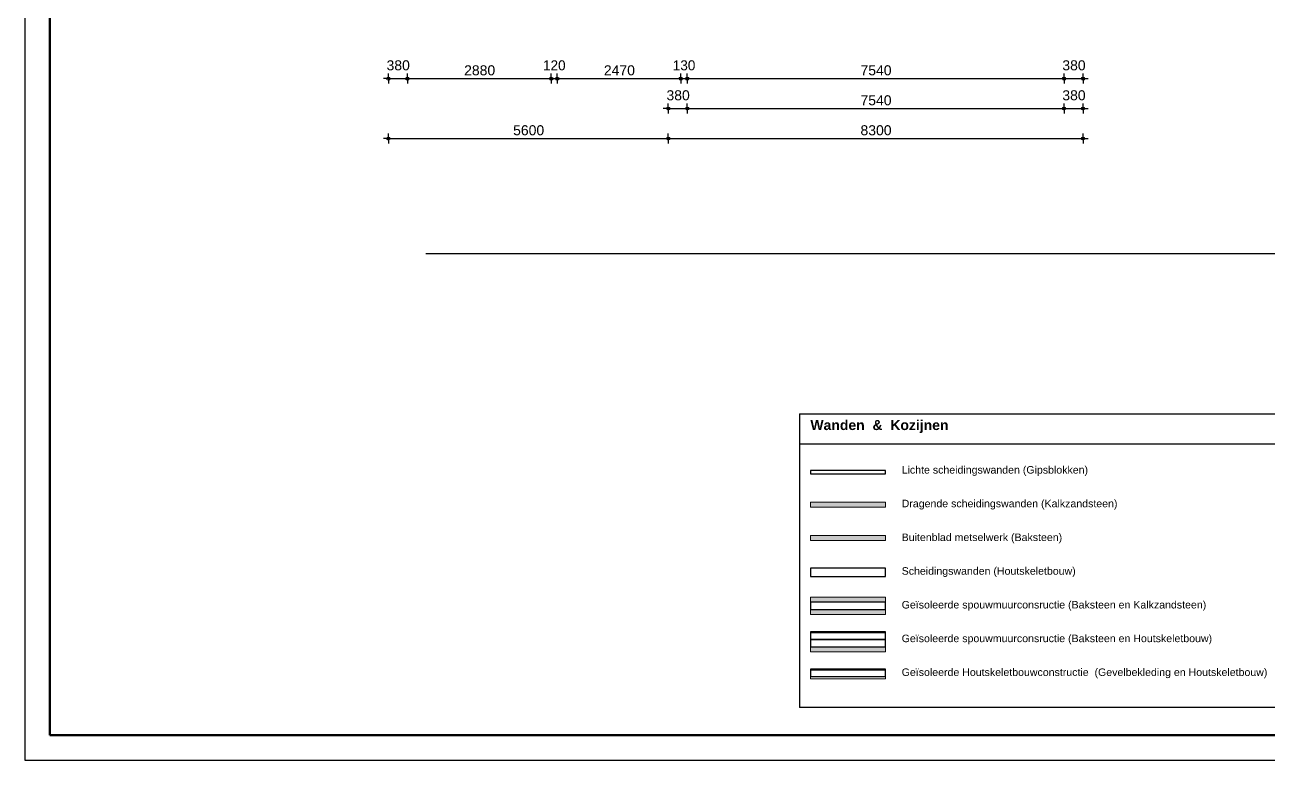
# Model space of a CAD drawing. Header units: millimetres. Extents: x -245 to 49755, y -245 to 41806.
# Drawn here: x -245 to 12192, y -245 to 7113 of the extents above; entities that cross this region are included whole.
import ezdxf

# ---------------------------------------------------------------- set-up
doc = ezdxf.new("R2010")
doc.units = ezdxf.units.MM
doc.linetypes.add('PUNKT2_S9', pattern=[1, 0, -1])
doc.layers.add('Standard', color=7, linetype='Continuous', lineweight=25)
doc.styles.add('ARIAL', font='arial.ttf')

msp = doc.modelspace()

# ---------------------------------------------------------------- hatches: boundary and pattern name
at = {"layer": 'Standard', "linetype": 'PUNKT2_S9', "lineweight": 18}
for color, points in [(9, [(7613, 2288), (8363, 2288), (8363, 2338), (7613, 2338)]), (59, [(7613, 1952), (8363, 1952), (8363, 2002), (7613, 2002)]), (9, [(7613, 1337), (8363, 1337), (8363, 1387), (7613, 1387)]), (59, [(7613, 1212), (8363, 1212), (8363, 1262), (7613, 1262)]), (59, [(7613, 838), (8363, 838), (8363, 888), (7613, 888)])]:
    msp.add_hatch(color=color, dxfattribs=at).paths.add_polyline_path(points)

# ---------------------------------------------------------------- linework, layer by layer
at = {"layer": 'Standard', "color": 7, "linetype": 'Continuous', "lineweight": 25}
for p, q in [((-245, 41806), (-245, -245)), ((-245, -245), (49755, -245))]:
    msp.add_line(p, q, dxfattribs=at)
at = {"layer": 'Standard', "color": 30, "linetype": 'Continuous', "lineweight": 50}
for p, q in [((5, 41556), (5, 5)), ((5, 5), (49505, 5))]:
    msp.add_line(p, q, dxfattribs=at)
at = {"layer": 'Standard', "color": 7, "linetype": 'Continuous', "lineweight": -3}
for p, q in [((3391, 6575), (3391, 6625)), ((3581, 6575), (3581, 6625)), ((5021, 6575), (5021, 6625)), ((5081, 6575), (5081, 6625)), ((6316, 6575), (6316, 6625)), ((6381, 6575), (6381, 6625)), ((10151, 6575), (10151, 6625)), ((10341, 6575), (10341, 6625)), ((3391, 6575), (3341, 6575)), ((3391, 6575), (3391, 6525)), ((3391, 6575), (3581, 6575)), ((3581, 6575), (3581, 6525)), ((3581, 6575), (4074, 6575)), ((4074, 6575), (5021, 6575)), ((5021, 6575), (5021, 6525)), ((5021, 6575), (5081, 6575)), ((5081, 6575), (5081, 6525)), ((5081, 6575), (5472, 6575)), ((5472, 6575), (6316, 6575)), ((6316, 6575), (6316, 6525)), ((6316, 6575), (6381, 6575)), ((6381, 6575), (6381, 6525)), ((6381, 6575), (8039, 6575)), ((8039, 6575), (10151, 6575)), ((10151, 6575), (10151, 6525)), ((10151, 6575), (10341, 6575)), ((10341, 6575), (10391, 6575)), ((10341, 6575), (10341, 6525)), ((6191, 6275), (6141, 6275)), ((6191, 6275), (6191, 6325)), ((6191, 6275), (6191, 6225)), ((6191, 6275), (6381, 6275)), ((6381, 6275), (6381, 6325)), ((6381, 6275), (6381, 6225)), ((6381, 6275), (8039, 6275)), ((8039, 6275), (10151, 6275)), ((10151, 6275), (10151, 6325)), ((10151, 6275), (10151, 6225)), ((10151, 6275), (10341, 6275)), ((10341, 6275), (10341, 6325)), ((10341, 6275), (10391, 6275)), ((10341, 6275), (10341, 6225)), ((3391, 5975), (3341, 5975)), ((3391, 5975), (3391, 6025)), ((3391, 5975), (3391, 5925)), ((3391, 5975), (4564, 5975)), ((4564, 5975), (6191, 5975)), ((6191, 5975), (6191, 6025)), ((6191, 5975), (6191, 5925)), ((6191, 5975), (8039, 5975)), ((8039, 5975), (10341, 5975)), ((10341, 5975), (10341, 6025)), ((10341, 5975), (10391, 5975)), ((10341, 5975), (10341, 5925)), ((8363, 1676), (7613, 1676)), ((7613, 1676), (7613, 1593)), ((8363, 1593), (8363, 1676)), ((7613, 1593), (8363, 1593))]:
    msp.add_line(p, q, dxfattribs=at)
at = {"layer": 'Standard', "color": 26, "linetype": 'Continuous', "lineweight": -3}
msp.add_line((3766, 4824), (12316, 4824), dxfattribs=at)
at = {"layer": 'Standard', "color": 1, "linetype": 'Continuous', "lineweight": -3}
for p, q in [((7505, 3219), (7505, 281)), ((7505, 3219), (17105, 3219)), ((7505, 2919), (17105, 2919)), ((17105, 281), (7505, 281))]:
    msp.add_line(p, q, dxfattribs=at)
at = {"layer": 'Standard', "color": 255, "linetype": 'Continuous', "lineweight": -3}
for p, q in [((8363, 2655), (7613, 2655)), ((7613, 2655), (7613, 2620)), ((7613, 2620), (8363, 2620)), ((8363, 2620), (8363, 2655))]:
    msp.add_line(p, q, dxfattribs=at)
at = {"layer": 'Standard', "color": 253, "linetype": 'Continuous', "lineweight": 18}
for p, q in [((8363, 2338), (7613, 2338)), ((7613, 2338), (7613, 2288)), ((7613, 2288), (8363, 2288)), ((8363, 2288), (8363, 2338)), ((8363, 1387), (7613, 1387)), ((7613, 1387), (7613, 1337)), ((8363, 1337), (8363, 1387)), ((7613, 1337), (8363, 1337))]:
    msp.add_line(p, q, dxfattribs=at)
at = {"layer": 'Standard', "color": 36, "linetype": 'Continuous', "lineweight": 18}
for p, q in [((8363, 2002), (7613, 2002)), ((7613, 2002), (7613, 1952)), ((8363, 1952), (8363, 2002)), ((7613, 1952), (8363, 1952)), ((8363, 1262), (7613, 1262)), ((7613, 1262), (7613, 1212)), ((8363, 1212), (8363, 1262)), ((7613, 1212), (8363, 1212)), ((8363, 888), (7613, 888)), ((7613, 888), (7613, 838)), ((8363, 838), (8363, 888)), ((7613, 838), (8363, 838))]:
    msp.add_line(p, q, dxfattribs=at)
at = {"layer": 'Standard', "color": 51, "linetype": 'Continuous', "lineweight": -3}
for p, q in [((8363, 1337), (7613, 1337)), ((7613, 1337), (7613, 1279)), ((8363, 1279), (8363, 1337)), ((8363, 1032), (7613, 1032)), ((7613, 1032), (7613, 963)), ((8363, 963), (8363, 1032)), ((7613, 963), (8363, 963)), ((8363, 660), (7613, 660)), ((7613, 660), (7613, 592)), ((8363, 592), (8363, 660)), ((7613, 592), (8363, 592))]:
    msp.add_line(p, q, dxfattribs=at)
at = {"layer": 'Standard', "color": 4, "linetype": 'Continuous', "lineweight": -3}
for p, q in [((7613, 1279), (7613, 1262)), ((7613, 1262), (8363, 1262)), ((8363, 1262), (8363, 1279)), ((8363, 963), (7613, 963)), ((7613, 963), (7613, 888)), ((7613, 888), (8363, 888)), ((8363, 888), (8363, 963))]:
    msp.add_line(p, q, dxfattribs=at)
at = {"layer": 'Standard', "color": 253, "linetype": 'Continuous', "lineweight": -3}
for p, q in [((8363, 1038), (7613, 1038)), ((7613, 1038), (7613, 1032)), ((7613, 1032), (8363, 1032)), ((8363, 1032), (8363, 1038)), ((8363, 667), (7613, 667)), ((7613, 667), (7613, 660)), ((7613, 660), (8363, 660)), ((8363, 660), (8363, 667))]:
    msp.add_line(p, q, dxfattribs=at)
at = {"layer": 'Standard', "color": 55, "linetype": 'Continuous', "lineweight": 18}
for p, q in [((8363, 592), (7613, 592)), ((7613, 592), (7613, 567)), ((7613, 567), (8363, 567)), ((8363, 567), (8363, 592))]:
    msp.add_line(p, q, dxfattribs=at)
at = {"layer": 'Standard', "color": 7, "linetype": 'Continuous', "lineweight": -3}
for centre in [(3391, 6575), (3581, 6575), (5021, 6575), (5081, 6575), (6316, 6575), (6381, 6575), (10151, 6575), (10341, 6575), (6191, 6275), (6381, 6275), (10151, 6275), (10341, 6275), (3391, 5975), (6191, 5975), (10341, 5975)]:
    msp.add_circle(centre, 15, dxfattribs=at)

# ---------------------------------------------------------------- texts
at = {"layer": 'Standard', "color": 7, "linetype": 'Continuous', "lineweight": -3, "char_height": 100, "attachment_point": 7, "style": 'ARIAL'}
for s, insert, width in [('\\W1.00;380', (3373, 6657), 285.15), ('\\W0.97;120', (4938, 6657), 283.55), ('\\W0.97;130', (6236, 6657), 283.55), ('\\W1.00;380', (10133, 6657), 285.15), ('\\W1.00;2880', (4149, 6607), 363.56), ('\\W1.00;2470', (5547, 6607), 363.56), ('\\W1.00;7540', (8114, 6607), 363.56), ('\\W1.00;380', (6173, 6357), 285.15), ('\\W1.00;7540', (8114, 6307), 363.56), ('\\W1.00;380', (10133, 6357), 285.15), ('\\W1.00;5600', (4639, 6007), 363.56), ('\\W1.00;8300', (8114, 6007), 363.56)]:
    msp.add_mtext(s, dxfattribs=dict(at, insert=insert, width=width))
at = {"layer": 'Standard', "color": 7, "linetype": 'Continuous', "lineweight": 25, "attachment_point": 7, "style": 'ARIAL'}
for s, insert, char_height, width in [('\\fArial|i0|b1|c0|p0;Wanden\\~\\~&\\~\\~Kozijnen', (7613, 3028), 100, 50), ('\\W1.01;Lichte\\~scheidingswanden\\~(Gipsblokken)', (8526, 2600), 75, 1895.24), ('\\W1.01;Dragende\\~scheidingswanden\\~(Kalkzandsteen)', (8526, 2263), 75, 2189.01), ('\\W1.01;Buitenblad\\~metselwerk\\~(Baksteen)', (8526, 1925), 75, 1635.19), ('\\W1.01;Scheidingswanden\\~(Houtskeletbouw)', (8526, 1588), 75, 1772.75), ('\\W1.01;Geïsoleerde\\~spouwmuurconsructie\\~(Baksteen\\~en\\~Kalkzandsteen)', (8526, 1250), 75, 3068.95), ('\\W1.01;Geïsoleerde\\~spouwmuurconsructie\\~(Baksteen\\~en\\~Houtskeletbouw)', (8526, 913), 75, 3127.7), ('\\W1.01;Geïsoleerde\\~Houtskeletbouwconstructie\\~\\~(Gevelbekleding\\~en\\~Houtskeletbouw)', (8526, 575), 75, 3678.97)]:
    msp.add_mtext(s, dxfattribs=dict(at, insert=insert, char_height=char_height, width=width))

doc.saveas('drawing.dxf')
